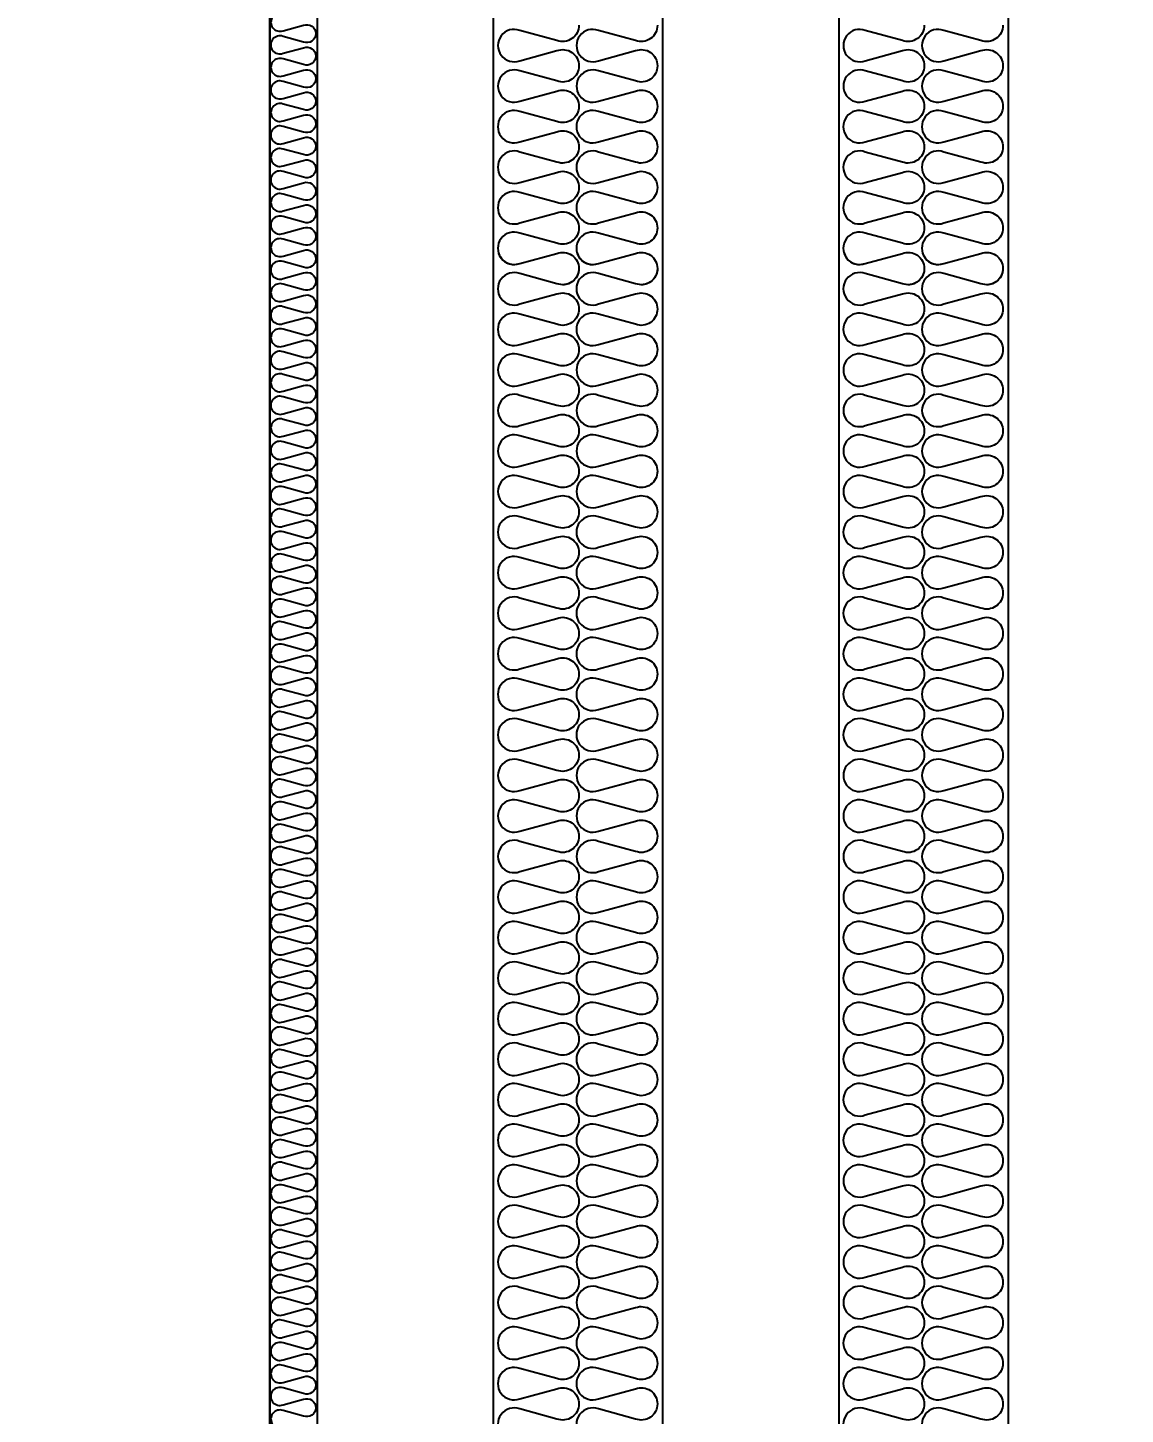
# Model space of a CAD drawing. Header units: millimetres. Extents: x 3347 to 35460, y 2813 to 25521.
# Drawn here: x 6545 to 7517, y 12349 to 13577 of the extents above; entities that cross this region are included whole.
import ezdxf

# ---------------------------------------------------------------- set-up
doc = ezdxf.new("R2010")
doc.units = ezdxf.units.MM
doc.layers.add('SMS', color=220, linetype='Continuous')
doc.layers.add('냉각탑_dim', color=1, linetype='Continuous')
doc.styles.add('HY울릉도L', font='')
doc.styles.get('HY울릉도L').set_extended_font_data('HY울릉도L')
doc.dimstyles.new('성지DIM', dxfattribs={"dimtxt": 3.5, "dimasz": 3, "dimexe": 1, "dimexo": 2.5, "dimgap": 2, "dimtad": 1, "dimdec": 0, "dimzin": 3, "dimdsep": 46, "dimtxsty": 'HY울릉도L', "dimblk": 'ARCHTICK', "dimcen": -2, "dimclrd": 256, "dimclre": 256, "dimclrt": 7, "dimadec": 0, "dimazin": 0, "dimtfac": 1, "dimtdec": 0, "dimtofl": 0, "dimtmove": 0, "dimatfit": 3, "dimfxl": 1, "dimtolj": 1, "dimtzin": 0, "dimlwe": -1, "dimarcsym": 0})

# ---------------------------------------------------------------- blocks, each defined once
blk = doc.blocks.new('*D526')
at = {"layer": 'Defpoints', "color": 0, "transparency": 16777216}
for p in [(6759.2, 14220.2), (6114.5, 10620.2), (6759.2, 10620.2)]:
    blk.add_point(p, dxfattribs=at)
at = {"layer": '냉각탑_dim', "transparency": 16777216}
for p, q in [((6659.2, 14220.2), (6074.5, 14220.2)), ((6659.2, 10620.2), (6074.5, 10620.2))]:
    blk.add_line(p, q, dxfattribs=at)
at = {"layer": '냉각탑_dim', "lineweight": -2, "transparency": 16777216}
blk.add_line((6114.5, 14100.2), (6114.5, 10740.2), dxfattribs=at)
at = {"layer": '냉각탑_dim', "transparency": 16777216}
for points in [[(6094.5, 14100.2), (6134.5, 14100.2), (6114.5, 14220.2)], [(6094.5, 10740.2), (6134.5, 10740.2), (6114.5, 10620.2)]]:
    blk.add_solid(points, dxfattribs=at)
at = {"layer": '냉각탑_dim', "color": 7, "transparency": 16777216, "insert": (5964.5, 12420.2), "char_height": 140, "attachment_point": 5, "rotation": 90, "style": 'HY울릉도L'}
blk.add_mtext('\\A1;3600', dxfattribs=at)
blk = doc.blocks.new('*D529')
at = {"layer": 'Defpoints', "color": 0, "transparency": 16777216}
for p in [(5088.1, 14220.2), (6759.2, 14220.2), (6609.2, 9870.2)]:
    blk.add_point(p, dxfattribs=at)
at = {"layer": '냉각탑_dim', "transparency": 16777216}
for p, q in [((6659.2, 14220.2), (5048.1, 14220.2)), ((6509.2, 9870.2), (5048.1, 9870.2))]:
    blk.add_line(p, q, dxfattribs=at)
at = {"layer": '냉각탑_dim', "lineweight": -2, "transparency": 16777216}
blk.add_line((5088.1, 9990.2), (5088.1, 14100.2), dxfattribs=at)
at = {"layer": '냉각탑_dim', "transparency": 16777216}
for points in [[(5068.1, 14100.2), (5108.1, 14100.2), (5088.1, 14220.2)], [(5068.1, 9990.2), (5108.1, 9990.2), (5088.1, 9870.2)]]:
    blk.add_solid(points, dxfattribs=at)
at = {"layer": '냉각탑_dim', "color": 7, "transparency": 16777216, "insert": (4938.1, 12045.2), "char_height": 140, "attachment_point": 5, "rotation": 90, "style": 'HY울릉도L'}
blk.add_mtext('\\A1;4350', dxfattribs=at)
blk = doc.blocks.new('3')
for p, q in [((6759.2, 14220.2), (6759.2, 10620.2)), ((6759.2, 13828.2), (6759.2, 11122.2)), ((6801.2, 13828.2), (6801.2, 11122.2))]:
    blk.add_line(p, q)
at = {"color": 7}
for p, q in [((6759.2, 14220.2), (6759.2, 10620.2)), ((6801.2, 14220.2), (6801.2, 10700.2)), ((6957.2, 14178.2), (6957.2, 10700.2)), ((7107.2, 14178.2), (7107.2, 10700.2)), ((7263.2, 14178.2), (7263.2, 10700.2)), ((7413.2, 14178.2), (7413.2, 10700.2))]:
    blk.add_line(p, q, dxfattribs=at)
at = {"ltscale": 500, "elevation": 0}
blk.add_lwpolyline([(6759.2, 14220.2), (10959.2, 14220.2), (10959.2, 10620.2), (6759.2, 10620.2)], close=True, dxfattribs=at)
at = {"layer": 'SMS', "color": 5, "elevation": 0}
for points in [[(7033, 13579.1, -0.524856), (7013.6, 13565.7), (6980.7, 13574.6, 1.449198), (6980.7, 13547.8), (7013.6, 13556.7, -0.524856), (7033, 13543.2, -0.524856), (7013.6, 13529.8), (6980.7, 13538.7, 1.449198), (6980.7, 13511.9), (7013.6, 13520.8, -0.524856), (7033, 13507.3, -0.524856), (7013.6, 13493.9), (6980.7, 13502.8, 1.449198), (6980.7, 13475.9), (7013.6, 13484.8, -0.524856), (7033, 13471.4, -0.524856), (7013.6, 13458), (6980.7, 13466.9, 1.449198), (6980.7, 13440), (7013.6, 13448.9, -0.524856), (7033, 13435.5, -0.524856), (7013.6, 13422.1), (6980.7, 13431, 1.449198), (6980.7, 13404.1), (7013.6, 13413, -0.524856), (7033, 13399.6, -0.524856), (7013.6, 13386.2), (6980.7, 13395.1, 1.449198), (6980.7, 13368.2), (7013.6, 13377.1, -0.524856), (7033, 13363.7, -0.417249), (7018.5, 13349.3)], [(7102.6, 13579.1, -0.524856), (7083.2, 13565.7), (7050.3, 13574.6, 1.449198), (7050.3, 13547.8), (7083.2, 13556.7, -0.524856), (7102.6, 13543.2, -0.524856), (7083.2, 13529.8), (7050.3, 13538.7, 1.449198), (7050.3, 13511.9), (7083.2, 13520.8, -0.524856), (7102.6, 13507.3, -0.524856), (7083.2, 13493.9), (7050.3, 13502.8, 1.449198), (7050.3, 13475.9), (7083.2, 13484.8, -0.524856), (7102.6, 13471.4, -0.524856), (7083.2, 13458), (7050.3, 13466.9, 1.449198), (7050.3, 13440), (7083.2, 13448.9, -0.524856), (7102.6, 13435.5, -0.524856), (7083.2, 13422.1), (7050.3, 13431, 1.449198), (7050.3, 13404.1), (7083.2, 13413, -0.524856), (7102.6, 13399.6, -0.524856), (7083.2, 13386.2), (7050.3, 13395.1, 1.449198), (7050.3, 13368.2), (7083.2, 13377.1, -0.524856), (7102.6, 13363.7, -0.417249), (7088.1, 13349.3)], [(7339, 13579.1, -0.524856), (7319.6, 13565.7), (7286.7, 13574.6, 1.449198), (7286.7, 13547.8), (7319.6, 13556.7, -0.524856), (7339, 13543.2, -0.524856), (7319.6, 13529.8), (7286.7, 13538.7, 1.449198), (7286.7, 13511.9), (7319.6, 13520.8, -0.524856), (7339, 13507.3, -0.524856), (7319.6, 13493.9), (7286.7, 13502.8, 1.449198), (7286.7, 13475.9), (7319.6, 13484.8, -0.524856), (7339, 13471.4, -0.524856), (7319.6, 13458), (7286.7, 13466.9, 1.449198), (7286.7, 13440), (7319.6, 13448.9, -0.524856), (7339, 13435.5, -0.524856), (7319.6, 13422.1), (7286.7, 13431, 1.449198), (7286.7, 13404.1), (7319.6, 13413, -0.524856), (7339, 13399.6, -0.524856), (7319.6, 13386.2), (7286.7, 13395.1, 1.449198), (7286.7, 13368.2), (7319.6, 13377.1, -0.524856), (7339, 13363.7, -0.417249), (7324.5, 13349.3)], [(7408.6, 13579.1, -0.524856), (7389.2, 13565.7), (7356.3, 13574.6, 1.449198), (7356.3, 13547.8), (7389.2, 13556.7, -0.524856), (7408.6, 13543.2, -0.524856), (7389.2, 13529.8), (7356.3, 13538.7, 1.449198), (7356.3, 13511.9), (7389.2, 13520.8, -0.524856), (7408.6, 13507.3, -0.524856), (7389.2, 13493.9), (7356.3, 13502.8, 1.449198), (7356.3, 13475.9), (7389.2, 13484.8, -0.524856), (7408.6, 13471.4, -0.524856), (7389.2, 13458), (7356.3, 13466.9, 1.449198), (7356.3, 13440), (7389.2, 13448.9, -0.524856), (7408.6, 13435.5, -0.524856), (7389.2, 13422.1), (7356.3, 13431, 1.449198), (7356.3, 13404.1), (7389.2, 13413, -0.524856), (7408.6, 13399.6, -0.524856), (7389.2, 13386.2), (7356.3, 13395.1, 1.449198), (7356.3, 13368.2), (7389.2, 13377.1, -0.524856), (7408.6, 13363.7, -0.417249), (7394.1, 13349.3)], [(6771, 13589.2, 1.449198), (6771, 13574.3), (6789.2, 13579.2, -0.524856), (6800, 13571.8, -0.524856), (6789.2, 13564.3), (6771, 13569.3, 1.449198), (6771, 13554.3), (6789.2, 13559.3, -0.524856), (6800, 13551.8, -0.524856), (6789.2, 13544.4), (6771, 13549.3, 1.449198), (6771, 13534.4), (6789.2, 13539.3, -0.524856), (6800, 13531.9, -0.524856), (6789.2, 13524.4), (6771, 13529.4, 1.449198), (6771, 13514.4), (6789.2, 13519.4, -0.524856), (6800, 13511.9, -0.524856), (6789.2, 13504.5), (6771, 13509.4, 1.449198), (6771, 13494.5), (6789.2, 13499.4, -0.524856), (6800, 13492, -0.524856), (6789.2, 13484.5), (6771, 13489.5, 1.449198), (6771, 13474.5), (6789.2, 13479.5, -0.524856), (6800, 13472, -0.524856), (6789.2, 13464.6), (6771, 13469.5, 1.449198), (6771, 13454.6), (6789.2, 13459.5, -0.524856), (6800, 13452.1, -0.524856), (6789.2, 13444.6), (6771, 13449.6, 1.449198), (6771, 13434.6), (6789.2, 13439.6, -0.524856), (6800, 13432.1, -0.524856), (6789.2, 13424.7), (6771, 13429.6, 1.449198), (6771, 13414.7), (6789.2, 13419.6, -0.524856), (6800, 13412.2, -0.524856), (6789.2, 13404.7), (6771, 13409.7, 1.449198), (6771, 13394.7), (6789.2, 13399.7, -0.524856), (6800, 13392.2, -0.524856), (6789.2, 13384.8), (6771, 13389.7, 1.449198), (6771, 13374.8), (6789.2, 13379.7, -0.524856), (6800, 13372.3, -0.524856), (6789.2, 13364.8), (6771, 13369.8, 1.449198), (6771, 13354.8), (6789.2, 13359.8, -0.524856), (6800, 13352.3, -0.524856), (6789.2, 13344.9), (6771, 13349.8, 1.449198), (6771, 13334.9), (6789.2, 13339.8, -0.524856), (6800, 13332.4, -0.524856), (6789.2, 13324.9), (6771, 13329.9, 1.449198), (6771, 13314.9), (6789.2, 13319.9, -0.524856), (6800, 13312.4, -0.524856), (6789.2, 13305), (6771, 13309.9, 1.449198), (6771, 13295), (6789.2, 13299.9, -0.524856), (6800, 13292.5, -0.524856), (6789.2, 13285), (6771, 13290, 1.449198), (6771, 13275), (6789.2, 13280, -0.524856), (6800, 13272.5, -0.524856), (6789.2, 13265.1), (6771, 13270, 1.449198), (6771, 13255.1), (6789.2, 13260, -0.524856), (6800, 13252.6, -0.524856), (6789.2, 13245.1), (6771, 13250.1, 1.449198), (6771, 13235.1), (6789.2, 13240.1, -0.524856), (6800, 13232.6, -0.524856), (6789.2, 13225.2), (6771, 13230.1, 1.449198), (6771, 13215.2), (6789.2, 13220.1, -0.524856), (6800, 13212.7, -0.524856), (6789.2, 13205.2), (6771, 13210.2, 1.449198), (6771, 13195.2), (6789.2, 13200.2, -0.524856), (6800, 13192.7, -0.524856), (6789.2, 13185.3), (6771, 13190.2, 1.449198), (6771, 13175.3), (6789.2, 13180.2, -0.524856), (6800, 13172.8, -0.524856), (6789.2, 13165.3), (6771, 13170.3, 1.449198), (6771, 13155.3), (6789.2, 13160.3, -0.524856), (6800, 13152.8, -0.524856), (6789.2, 13145.4), (6771, 13150.3, 1.449198), (6771, 13135.4), (6789.2, 13140.3, -0.524856), (6800, 13132.9, -0.524856), (6789.2, 13125.4), (6771, 13130.4, 1.449198), (6771, 13115.4), (6789.2, 13120.4, -0.524856), (6800, 13112.9, -0.524856), (6789.2, 13105.5), (6771, 13110.4, 1.449198), (6771, 13095.5), (6789.2, 13100.4, -0.524856), (6800, 13093, -0.524856), (6789.2, 13085.5), (6771, 13090.5, 1.449198), (6771, 13075.5), (6789.2, 13080.5, -0.524856), (6800, 13073, -0.524856), (6789.2, 13065.6), (6771, 13070.5, 1.449198), (6771, 13055.6), (6789.2, 13060.5, -0.524856), (6800, 13053.1, -0.417249), (6792, 13045.1)], [(6961.7, 13378.1, 0.446849), (6980.7, 13368.2), (7013.6, 13377.1, -0.524856), (7033, 13363.7, -0.524856), (7013.6, 13350.3), (6980.7, 13359.2, 1.449198), (6980.7, 13332.3), (7013.6, 13341.2, -0.524856), (7033, 13327.8, -0.524856), (7013.6, 13314.3), (6980.7, 13323.3, 1.449198), (6980.7, 13296.4), (7013.6, 13305.3, -0.524856), (7033, 13291.9, -0.524856), (7013.6, 13278.4), (6980.7, 13287.3, 1.449198), (6980.7, 13260.5), (7013.6, 13269.4, -0.524856), (7033, 13256, -0.524856), (7013.6, 13242.5), (6980.7, 13251.4, 1.449198), (6980.7, 13224.6), (7013.6, 13233.5, -0.524856), (7033, 13220, -0.524856), (7013.6, 13206.6), (6980.7, 13215.5, 1.449198), (6980.7, 13188.7), (7013.6, 13197.6, -0.524856), (7033, 13184.1, -0.524856), (7013.6, 13170.7), (6980.7, 13179.6, 1.449198), (6980.7, 13152.8), (7013.6, 13161.7, -0.524856), (7033, 13148.2, -0.524856), (7013.6, 13134.8), (6980.7, 13143.7, 1.449198), (6980.7, 13116.8), (7013.6, 13125.7, -0.524856), (7033, 13112.3, -0.524856), (7013.6, 13098.9), (6980.7, 13107.8, 1.449198), (6980.7, 13080.9), (7013.6, 13089.8, -0.524856), (7033, 13076.4, -0.524856), (7013.6, 13063), (6980.7, 13071.9, 1.449198), (6980.7, 13045), (7013.6, 13053.9, -0.524856), (7033, 13040.5, -0.524856), (7013.6, 13027.1), (6980.7, 13036, 1.449198), (6980.7, 13009.1), (7013.6, 13018, -0.524856), (7033, 13004.6, -0.524856), (7013.6, 12991.2), (6980.7, 13000.1, 1.449198), (6980.7, 12973.2), (7013.6, 12982.1, -0.524856), (7033, 12968.7, -0.524856), (7013.6, 12955.2), (6980.7, 12964.2, 1.449198), (6980.7, 12937.3), (7013.6, 12946.2, -0.524856), (7033, 12932.8, -0.524856), (7013.6, 12919.3), (6980.7, 12928.2, 1.449198), (6980.7, 12901.4), (7013.6, 12910.3, -0.524856), (7033, 12896.9, -0.524856), (7013.6, 12883.4), (6980.7, 12892.3, 1.449198), (6980.7, 12865.5), (7013.6, 12874.4, -0.524856), (7033, 12860.9, -0.524856), (7013.6, 12847.5), (6980.7, 12856.4, 1.449198), (6980.7, 12829.6), (7013.6, 12838.5, -0.524856), (7033, 12825, -0.524856), (7013.6, 12811.6), (6980.7, 12820.5, 1.449198), (6980.7, 12793.7), (7013.6, 12802.6, -0.524856), (7033, 12789.1, -0.524856), (7013.6, 12775.7), (6980.7, 12784.6, 1.449198), (6980.7, 12757.7), (7013.6, 12766.6, -0.524856), (7033, 12753.2, -0.524856), (7013.6, 12739.8), (6980.7, 12748.7, 1.449198), (6980.7, 12721.8), (7013.6, 12730.7, -0.524856), (7033, 12717.3, -0.524856), (7013.6, 12703.9), (6980.7, 12712.8, 1.449198), (6980.7, 12685.9), (7013.6, 12694.8, -0.524856), (7033, 12681.4, -0.524856), (7013.6, 12668), (6980.7, 12676.9, 1.449198), (6980.7, 12650), (7013.6, 12658.9, -0.524856), (7033, 12645.5, -0.524856), (7013.6, 12632.1), (6980.7, 12641, 1.449198), (6980.7, 12614.1), (7013.6, 12623, -0.524856), (7033, 12609.6, -0.524856), (7013.6, 12596.1), (6980.7, 12605.1, 1.449198), (6980.7, 12578.2), (7013.6, 12587.1, -0.524856), (7033, 12573.7, -0.524856), (7013.6, 12560.2), (6980.7, 12569.1, 1.449198), (6980.7, 12542.3), (7013.6, 12551.2, -0.524856), (7033, 12537.8, -0.524856), (7013.6, 12524.3), (6980.7, 12533.2, 1.449198), (6980.7, 12506.4), (7013.6, 12515.3, -0.524856), (7033, 12501.8, -0.524856), (7013.6, 12488.4), (6980.7, 12497.3, 1.449198), (6980.7, 12470.5), (7013.6, 12479.4, -0.524856), (7033, 12465.9, -0.524856), (7013.6, 12452.5), (6980.7, 12461.4, 1.449198), (6980.7, 12434.6), (7013.6, 12443.5, -0.524856), (7033, 12430, -0.524856), (7013.6, 12416.6), (6980.7, 12425.5, 1.449198), (6980.7, 12398.6), (7013.6, 12407.5, -0.524856), (7033, 12394.1, -0.524856), (7013.6, 12380.7), (6980.7, 12389.6, 1.449198), (6980.7, 12362.7), (7013.6, 12371.6, -0.524856), (7033, 12358.2, -0.524856), (7013.6, 12344.8), (6980.7, 12353.7, 1.449198), (6980.7, 12326.8)], [(7031.3, 13378.1, 0.446849), (7050.3, 13368.2), (7083.2, 13377.1, -0.524856), (7102.6, 13363.7, -0.524856), (7083.2, 13350.3), (7050.3, 13359.2, 1.449198), (7050.3, 13332.3), (7083.2, 13341.2, -0.524856), (7102.6, 13327.8, -0.524856), (7083.2, 13314.3), (7050.3, 13323.3, 1.449198), (7050.3, 13296.4), (7083.2, 13305.3, -0.524856), (7102.6, 13291.9, -0.524856), (7083.2, 13278.4), (7050.3, 13287.3, 1.449198), (7050.3, 13260.5), (7083.2, 13269.4, -0.524856), (7102.6, 13256, -0.524856), (7083.2, 13242.5), (7050.3, 13251.4, 1.449198), (7050.3, 13224.6), (7083.2, 13233.5, -0.524856), (7102.6, 13220, -0.524856), (7083.2, 13206.6), (7050.3, 13215.5, 1.449198), (7050.3, 13188.7), (7083.2, 13197.6, -0.524856), (7102.6, 13184.1, -0.524856), (7083.2, 13170.7), (7050.3, 13179.6, 1.449198), (7050.3, 13152.8), (7083.2, 13161.7, -0.524856), (7102.6, 13148.2, -0.524856), (7083.2, 13134.8), (7050.3, 13143.7, 1.449198), (7050.3, 13116.8), (7083.2, 13125.7, -0.524856), (7102.6, 13112.3, -0.524856), (7083.2, 13098.9), (7050.3, 13107.8, 1.449198), (7050.3, 13080.9), (7083.2, 13089.8, -0.524856), (7102.6, 13076.4, -0.524856), (7083.2, 13063), (7050.3, 13071.9, 1.449198), (7050.3, 13045), (7083.2, 13053.9, -0.524856), (7102.6, 13040.5, -0.524856), (7083.2, 13027.1), (7050.3, 13036, 1.449198), (7050.3, 13009.1), (7083.2, 13018, -0.524856), (7102.6, 13004.6, -0.524856), (7083.2, 12991.2), (7050.3, 13000.1, 1.449198), (7050.3, 12973.2), (7083.2, 12982.1, -0.524856), (7102.6, 12968.7, -0.524856), (7083.2, 12955.2), (7050.3, 12964.2, 1.449198), (7050.3, 12937.3), (7083.2, 12946.2, -0.524856), (7102.6, 12932.8, -0.524856), (7083.2, 12919.3), (7050.3, 12928.2, 1.449198), (7050.3, 12901.4), (7083.2, 12910.3, -0.524856), (7102.6, 12896.9, -0.524856), (7083.2, 12883.4), (7050.3, 12892.3, 1.449198), (7050.3, 12865.5), (7083.2, 12874.4, -0.524856), (7102.6, 12860.9, -0.524856), (7083.2, 12847.5), (7050.3, 12856.4, 1.449198), (7050.3, 12829.6), (7083.2, 12838.5, -0.524856), (7102.6, 12825, -0.524856), (7083.2, 12811.6), (7050.3, 12820.5, 1.449198), (7050.3, 12793.7), (7083.2, 12802.6, -0.524856), (7102.6, 12789.1, -0.524856), (7083.2, 12775.7), (7050.3, 12784.6, 1.449198), (7050.3, 12757.7), (7083.2, 12766.6, -0.524856), (7102.6, 12753.2, -0.524856), (7083.2, 12739.8), (7050.3, 12748.7, 1.449198), (7050.3, 12721.8), (7083.2, 12730.7, -0.524856), (7102.6, 12717.3, -0.524856), (7083.2, 12703.9), (7050.3, 12712.8, 1.449198), (7050.3, 12685.9), (7083.2, 12694.8, -0.524856), (7102.6, 12681.4, -0.524856), (7083.2, 12668), (7050.3, 12676.9, 1.449198), (7050.3, 12650), (7083.2, 12658.9, -0.524856), (7102.6, 12645.5, -0.524856), (7083.2, 12632.1), (7050.3, 12641, 1.449198), (7050.3, 12614.1), (7083.2, 12623, -0.524856), (7102.6, 12609.6, -0.524856), (7083.2, 12596.1), (7050.3, 12605.1, 1.449198), (7050.3, 12578.2), (7083.2, 12587.1, -0.524856), (7102.6, 12573.7, -0.524856), (7083.2, 12560.2), (7050.3, 12569.1, 1.449198), (7050.3, 12542.3), (7083.2, 12551.2, -0.524856), (7102.6, 12537.8, -0.524856), (7083.2, 12524.3), (7050.3, 12533.2, 1.449198), (7050.3, 12506.4), (7083.2, 12515.3, -0.524856), (7102.6, 12501.8, -0.524856), (7083.2, 12488.4), (7050.3, 12497.3, 1.449198), (7050.3, 12470.5), (7083.2, 12479.4, -0.524856), (7102.6, 12465.9, -0.524856), (7083.2, 12452.5), (7050.3, 12461.4, 1.449198), (7050.3, 12434.6), (7083.2, 12443.5, -0.524856), (7102.6, 12430, -0.524856), (7083.2, 12416.6), (7050.3, 12425.5, 1.449198), (7050.3, 12398.6), (7083.2, 12407.5, -0.524856), (7102.6, 12394.1, -0.524856), (7083.2, 12380.7), (7050.3, 12389.6, 1.449198), (7050.3, 12362.7), (7083.2, 12371.6, -0.524856), (7102.6, 12358.2, -0.524856), (7083.2, 12344.8), (7050.3, 12353.7, 1.449198), (7050.3, 12326.8)], [(7267.7, 13378.1, 0.446849), (7286.7, 13368.2), (7319.6, 13377.1, -0.524856), (7339, 13363.7, -0.524856), (7319.6, 13350.3), (7286.7, 13359.2, 1.449198), (7286.7, 13332.3), (7319.6, 13341.2, -0.524856), (7339, 13327.8, -0.524856), (7319.6, 13314.3), (7286.7, 13323.3, 1.449198), (7286.7, 13296.4), (7319.6, 13305.3, -0.524856), (7339, 13291.9, -0.524856), (7319.6, 13278.4), (7286.7, 13287.3, 1.449198), (7286.7, 13260.5), (7319.6, 13269.4, -0.524856), (7339, 13256, -0.524856), (7319.6, 13242.5), (7286.7, 13251.4, 1.449198), (7286.7, 13224.6), (7319.6, 13233.5, -0.524856), (7339, 13220, -0.524856), (7319.6, 13206.6), (7286.7, 13215.5, 1.449198), (7286.7, 13188.7), (7319.6, 13197.6, -0.524856), (7339, 13184.1, -0.524856), (7319.6, 13170.7), (7286.7, 13179.6, 1.449198), (7286.7, 13152.8), (7319.6, 13161.7, -0.524856), (7339, 13148.2, -0.524856), (7319.6, 13134.8), (7286.7, 13143.7, 1.449198), (7286.7, 13116.8), (7319.6, 13125.7, -0.524856), (7339, 13112.3, -0.524856), (7319.6, 13098.9), (7286.7, 13107.8, 1.449198), (7286.7, 13080.9), (7319.6, 13089.8, -0.524856), (7339, 13076.4, -0.524856), (7319.6, 13063), (7286.7, 13071.9, 1.449198), (7286.7, 13045), (7319.6, 13053.9, -0.524856), (7339, 13040.5, -0.524856), (7319.6, 13027.1), (7286.7, 13036, 1.449198), (7286.7, 13009.1), (7319.6, 13018, -0.524856), (7339, 13004.6, -0.524856), (7319.6, 12991.2), (7286.7, 13000.1, 1.449198), (7286.7, 12973.2), (7319.6, 12982.1, -0.524856), (7339, 12968.7, -0.524856), (7319.6, 12955.2), (7286.7, 12964.2, 1.449198), (7286.7, 12937.3), (7319.6, 12946.2, -0.524856), (7339, 12932.8, -0.524856), (7319.6, 12919.3), (7286.7, 12928.2, 1.449198), (7286.7, 12901.4), (7319.6, 12910.3, -0.524856), (7339, 12896.9, -0.524856), (7319.6, 12883.4), (7286.7, 12892.3, 1.449198), (7286.7, 12865.5), (7319.6, 12874.4, -0.524856), (7339, 12860.9, -0.524856), (7319.6, 12847.5), (7286.7, 12856.4, 1.449198), (7286.7, 12829.6), (7319.6, 12838.5, -0.524856), (7339, 12825, -0.524856), (7319.6, 12811.6), (7286.7, 12820.5, 1.449198), (7286.7, 12793.7), (7319.6, 12802.6, -0.524856), (7339, 12789.1, -0.524856), (7319.6, 12775.7), (7286.7, 12784.6, 1.449198), (7286.7, 12757.7), (7319.6, 12766.6, -0.524856), (7339, 12753.2, -0.524856), (7319.6, 12739.8), (7286.7, 12748.7, 1.449198), (7286.7, 12721.8), (7319.6, 12730.7, -0.524856), (7339, 12717.3, -0.524856), (7319.6, 12703.9), (7286.7, 12712.8, 1.449198), (7286.7, 12685.9), (7319.6, 12694.8, -0.524856), (7339, 12681.4, -0.524856), (7319.6, 12668), (7286.7, 12676.9, 1.449198), (7286.7, 12650), (7319.6, 12658.9, -0.524856), (7339, 12645.5, -0.524856), (7319.6, 12632.1), (7286.7, 12641, 1.449198), (7286.7, 12614.1), (7319.6, 12623, -0.524856), (7339, 12609.6, -0.524856), (7319.6, 12596.1), (7286.7, 12605.1, 1.449198), (7286.7, 12578.2), (7319.6, 12587.1, -0.524856), (7339, 12573.7, -0.524856), (7319.6, 12560.2), (7286.7, 12569.1, 1.449198), (7286.7, 12542.3), (7319.6, 12551.2, -0.524856), (7339, 12537.8, -0.524856), (7319.6, 12524.3), (7286.7, 12533.2, 1.449198), (7286.7, 12506.4), (7319.6, 12515.3, -0.524856), (7339, 12501.8, -0.524856), (7319.6, 12488.4), (7286.7, 12497.3, 1.449198), (7286.7, 12470.5), (7319.6, 12479.4, -0.524856), (7339, 12465.9, -0.524856), (7319.6, 12452.5), (7286.7, 12461.4, 1.449198), (7286.7, 12434.6), (7319.6, 12443.5, -0.524856), (7339, 12430, -0.524856), (7319.6, 12416.6), (7286.7, 12425.5, 1.449198), (7286.7, 12398.6), (7319.6, 12407.5, -0.524856), (7339, 12394.1, -0.524856), (7319.6, 12380.7), (7286.7, 12389.6, 1.449198), (7286.7, 12362.7), (7319.6, 12371.6, -0.524856), (7339, 12358.2, -0.524856), (7319.6, 12344.8), (7286.7, 12353.7, 1.449198), (7286.7, 12326.8)], [(7337.3, 13378.1, 0.446849), (7356.3, 13368.2), (7389.2, 13377.1, -0.524856), (7408.6, 13363.7, -0.524856), (7389.2, 13350.3), (7356.3, 13359.2, 1.449198), (7356.3, 13332.3), (7389.2, 13341.2, -0.524856), (7408.6, 13327.8, -0.524856), (7389.2, 13314.3), (7356.3, 13323.3, 1.449198), (7356.3, 13296.4), (7389.2, 13305.3, -0.524856), (7408.6, 13291.9, -0.524856), (7389.2, 13278.4), (7356.3, 13287.3, 1.449198), (7356.3, 13260.5), (7389.2, 13269.4, -0.524856), (7408.6, 13256, -0.524856), (7389.2, 13242.5), (7356.3, 13251.4, 1.449198), (7356.3, 13224.6), (7389.2, 13233.5, -0.524856), (7408.6, 13220, -0.524856), (7389.2, 13206.6), (7356.3, 13215.5, 1.449198), (7356.3, 13188.7), (7389.2, 13197.6, -0.524856), (7408.6, 13184.1, -0.524856), (7389.2, 13170.7), (7356.3, 13179.6, 1.449198), (7356.3, 13152.8), (7389.2, 13161.7, -0.524856), (7408.6, 13148.2, -0.524856), (7389.2, 13134.8), (7356.3, 13143.7, 1.449198), (7356.3, 13116.8), (7389.2, 13125.7, -0.524856), (7408.6, 13112.3, -0.524856), (7389.2, 13098.9), (7356.3, 13107.8, 1.449198), (7356.3, 13080.9), (7389.2, 13089.8, -0.524856), (7408.6, 13076.4, -0.524856), (7389.2, 13063), (7356.3, 13071.9, 1.449198), (7356.3, 13045), (7389.2, 13053.9, -0.524856), (7408.6, 13040.5, -0.524856), (7389.2, 13027.1), (7356.3, 13036, 1.449198), (7356.3, 13009.1), (7389.2, 13018, -0.524856), (7408.6, 13004.6, -0.524856), (7389.2, 12991.2), (7356.3, 13000.1, 1.449198), (7356.3, 12973.2), (7389.2, 12982.1, -0.524856), (7408.6, 12968.7, -0.524856), (7389.2, 12955.2), (7356.3, 12964.2, 1.449198), (7356.3, 12937.3), (7389.2, 12946.2, -0.524856), (7408.6, 12932.8, -0.524856), (7389.2, 12919.3), (7356.3, 12928.2, 1.449198), (7356.3, 12901.4), (7389.2, 12910.3, -0.524856), (7408.6, 12896.9, -0.524856), (7389.2, 12883.4), (7356.3, 12892.3, 1.449198), (7356.3, 12865.5), (7389.2, 12874.4, -0.524856), (7408.6, 12860.9, -0.524856), (7389.2, 12847.5), (7356.3, 12856.4, 1.449198), (7356.3, 12829.6), (7389.2, 12838.5, -0.524856), (7408.6, 12825, -0.524856), (7389.2, 12811.6), (7356.3, 12820.5, 1.449198), (7356.3, 12793.7), (7389.2, 12802.6, -0.524856), (7408.6, 12789.1, -0.524856), (7389.2, 12775.7), (7356.3, 12784.6, 1.449198), (7356.3, 12757.7), (7389.2, 12766.6, -0.524856), (7408.6, 12753.2, -0.524856), (7389.2, 12739.8), (7356.3, 12748.7, 1.449198), (7356.3, 12721.8), (7389.2, 12730.7, -0.524856), (7408.6, 12717.3, -0.524856), (7389.2, 12703.9), (7356.3, 12712.8, 1.449198), (7356.3, 12685.9), (7389.2, 12694.8, -0.524856), (7408.6, 12681.4, -0.524856), (7389.2, 12668), (7356.3, 12676.9, 1.449198), (7356.3, 12650), (7389.2, 12658.9, -0.524856), (7408.6, 12645.5, -0.524856), (7389.2, 12632.1), (7356.3, 12641, 1.449198), (7356.3, 12614.1), (7389.2, 12623, -0.524856), (7408.6, 12609.6, -0.524856), (7389.2, 12596.1), (7356.3, 12605.1, 1.449198), (7356.3, 12578.2), (7389.2, 12587.1, -0.524856), (7408.6, 12573.7, -0.524856), (7389.2, 12560.2), (7356.3, 12569.1, 1.449198), (7356.3, 12542.3), (7389.2, 12551.2, -0.524856), (7408.6, 12537.8, -0.524856), (7389.2, 12524.3), (7356.3, 12533.2, 1.449198), (7356.3, 12506.4), (7389.2, 12515.3, -0.524856), (7408.6, 12501.8, -0.524856), (7389.2, 12488.4), (7356.3, 12497.3, 1.449198), (7356.3, 12470.5), (7389.2, 12479.4, -0.524856), (7408.6, 12465.9, -0.524856), (7389.2, 12452.5), (7356.3, 12461.4, 1.449198), (7356.3, 12434.6), (7389.2, 12443.5, -0.524856), (7408.6, 12430, -0.524856), (7389.2, 12416.6), (7356.3, 12425.5, 1.449198), (7356.3, 12398.6), (7389.2, 12407.5, -0.524856), (7408.6, 12394.1, -0.524856), (7389.2, 12380.7), (7356.3, 12389.6, 1.449198), (7356.3, 12362.7), (7389.2, 12371.6, -0.524856), (7408.6, 12358.2, -0.524856), (7389.2, 12344.8), (7356.3, 12353.7, 1.449198), (7356.3, 12326.8)], [(6760.4, 13061.1, 0.446849), (6771, 13055.6), (6789.2, 13060.5, -0.524856), (6800, 13053.1, -0.524856), (6789.2, 13045.6), (6771, 13050.6, 1.449198), (6771, 13035.6), (6789.2, 13040.6, -0.524856), (6800, 13033.1, -0.524856), (6789.2, 13025.7), (6771, 13030.6, 1.449198), (6771, 13015.7), (6789.2, 13020.6, -0.524856), (6800, 13013.2, -0.524856), (6789.2, 13005.7), (6771, 13010.7, 1.449198), (6771, 12995.7), (6789.2, 13000.7, -0.524856), (6800, 12993.2, -0.524856), (6789.2, 12985.8), (6771, 12990.7, 1.449198), (6771, 12975.8), (6789.2, 12980.7, -0.524856), (6800, 12973.3, -0.524856), (6789.2, 12965.8), (6771, 12970.8, 1.449198), (6771, 12955.8), (6789.2, 12960.8, -0.524856), (6800, 12953.3, -0.524856), (6789.2, 12945.9), (6771, 12950.8, 1.449198), (6771, 12935.9), (6789.2, 12940.8, -0.524856), (6800, 12933.4, -0.524856), (6789.2, 12925.9), (6771, 12930.9, 1.449198), (6771, 12915.9), (6789.2, 12920.9, -0.524856), (6800, 12913.4, -0.524856), (6789.2, 12906), (6771, 12910.9, 1.449198), (6771, 12896), (6789.2, 12900.9, -0.524856), (6800, 12893.5, -0.524856), (6789.2, 12886), (6771, 12891, 1.449198), (6771, 12876), (6789.2, 12881, -0.524856), (6800, 12873.5, -0.524856), (6789.2, 12866.1), (6771, 12871, 1.449198), (6771, 12856.1), (6789.2, 12861, -0.524856), (6800, 12853.6, -0.524856), (6789.2, 12846.1), (6771, 12851.1, 1.449198), (6771, 12836.1), (6789.2, 12841.1, -0.524856), (6800, 12833.6, -0.524856), (6789.2, 12826.2), (6771, 12831.1, 1.449198), (6771, 12816.2), (6789.2, 12821.1, -0.524856), (6800, 12813.7, -0.524856), (6789.2, 12806.2), (6771, 12811.2, 1.449198), (6771, 12796.2), (6789.2, 12801.2, -0.524856), (6800, 12793.7, -0.524856), (6789.2, 12786.3), (6771, 12791.2, 1.449198), (6771, 12776.3), (6789.2, 12781.2, -0.524856), (6800, 12773.8, -0.524856), (6789.2, 12766.3), (6771, 12771.3, 1.449198), (6771, 12756.3), (6789.2, 12761.3, -0.524856), (6800, 12753.8, -0.524856), (6789.2, 12746.4), (6771, 12751.3, 1.449198), (6771, 12736.4), (6789.2, 12741.3, -0.524856), (6800, 12733.9, -0.524856), (6789.2, 12726.4), (6771, 12731.4, 1.449198), (6771, 12716.4), (6789.2, 12721.4, -0.524856), (6800, 12713.9, -0.524856), (6789.2, 12706.5), (6771, 12711.4, 1.449198), (6771, 12696.5), (6789.2, 12701.4, -0.524856), (6800, 12694, -0.524856), (6789.2, 12686.5), (6771, 12691.5, 1.449198), (6771, 12676.5), (6789.2, 12681.5, -0.524856), (6800, 12674, -0.524856), (6789.2, 12666.6), (6771, 12671.5, 1.449198), (6771, 12656.6), (6789.2, 12661.5, -0.524856), (6800, 12654.1, -0.524856), (6789.2, 12646.6), (6771, 12651.6, 1.449198), (6771, 12636.6), (6789.2, 12641.6, -0.524856), (6800, 12634.1, -0.524856), (6789.2, 12626.7), (6771, 12631.6, 1.449198), (6771, 12616.7), (6789.2, 12621.6, -0.524856), (6800, 12614.2, -0.524856), (6789.2, 12606.7), (6771, 12611.7, 1.449198), (6771, 12596.7), (6789.2, 12601.7, -0.524856), (6800, 12594.2, -0.524856), (6789.2, 12586.8), (6771, 12591.7, 1.449198), (6771, 12576.8), (6789.2, 12581.7, -0.524856), (6800, 12574.3, -0.524856), (6789.2, 12566.8), (6771, 12571.8, 1.449198), (6771, 12556.8), (6789.2, 12561.8, -0.524856), (6800, 12554.3, -0.524856), (6789.2, 12546.9), (6771, 12551.8, 1.449198), (6771, 12536.9), (6789.2, 12541.8, -0.524856), (6800, 12534.4, -0.524856), (6789.2, 12526.9), (6771, 12531.9, 1.449198), (6771, 12516.9), (6789.2, 12521.9, -0.524856), (6800, 12514.4, -0.524856), (6789.2, 12507), (6771, 12511.9, 1.449198), (6771, 12497), (6789.2, 12501.9, -0.524856), (6800, 12494.5, -0.524856), (6789.2, 12487), (6771, 12492, 1.449198), (6771, 12477), (6789.2, 12482, -0.524856), (6800, 12474.5, -0.417249), (6792, 12466.6)], [(6760.4, 12482.5, 0.446849), (6771, 12477), (6789.2, 12482, -0.524856), (6800, 12474.5, -0.524856), (6789.2, 12467.1), (6771, 12472, 1.449198), (6771, 12457.1), (6789.2, 12462, -0.524856), (6800, 12454.6, -0.524856), (6789.2, 12447.1), (6771, 12452.1, 1.449198), (6771, 12437.1), (6789.2, 12442.1, -0.524856), (6800, 12434.6, -0.524856), (6789.2, 12427.2), (6771, 12432.1, 1.449198), (6771, 12417.2), (6789.2, 12422.1, -0.524856), (6800, 12414.7, -0.524856), (6789.2, 12407.2), (6771, 12412.2, 1.449198), (6771, 12397.2), (6789.2, 12402.2, -0.524856), (6800, 12394.7, -0.524856), (6789.2, 12387.3), (6771, 12392.2, 1.449198), (6771, 12377.3), (6789.2, 12382.2, -0.524856), (6800, 12374.8, -0.524856), (6789.2, 12367.3), (6771, 12372.3, 1.449198), (6771, 12357.3), (6789.2, 12362.3, -0.524856), (6800, 12354.8, -0.524856), (6789.2, 12347.4), (6771, 12352.3, 1.449198), (6771, 12337.4)]]:
    blk.add_lwpolyline(points, format="xyb", dxfattribs=at)

msp = doc.modelspace()

# ---------------------------------------------------------------- block references
msp.add_blockref('3', (0, 0))

# ---------------------------------------------------------------- dimensions: what is measured, and where the dimension line sits
at = {"layer": '냉각탑_dim'}
for base, p1, p2, picture, middle in [((5088.1, 14220.2), (6609.2, 9870.2), (6759.2, 14220.2), '*D529', (4938.1, 12045.2)), ((6114.5, 10620.2), (6759.2, 14220.2), (6759.2, 10620.2), '*D526', (5964.5, 12420.2))]:
    dim = msp.add_linear_dim(base=base, p1=p1, p2=p2, angle=90, dimstyle='성지DIM', override={"dimscale": 40, "dimsah": 1}, dxfattribs=at)
    dim.commit()
    dim.dimension.update_dxf_attribs({"geometry": picture, "text_midpoint": middle})

doc.saveas('drawing.dxf')
